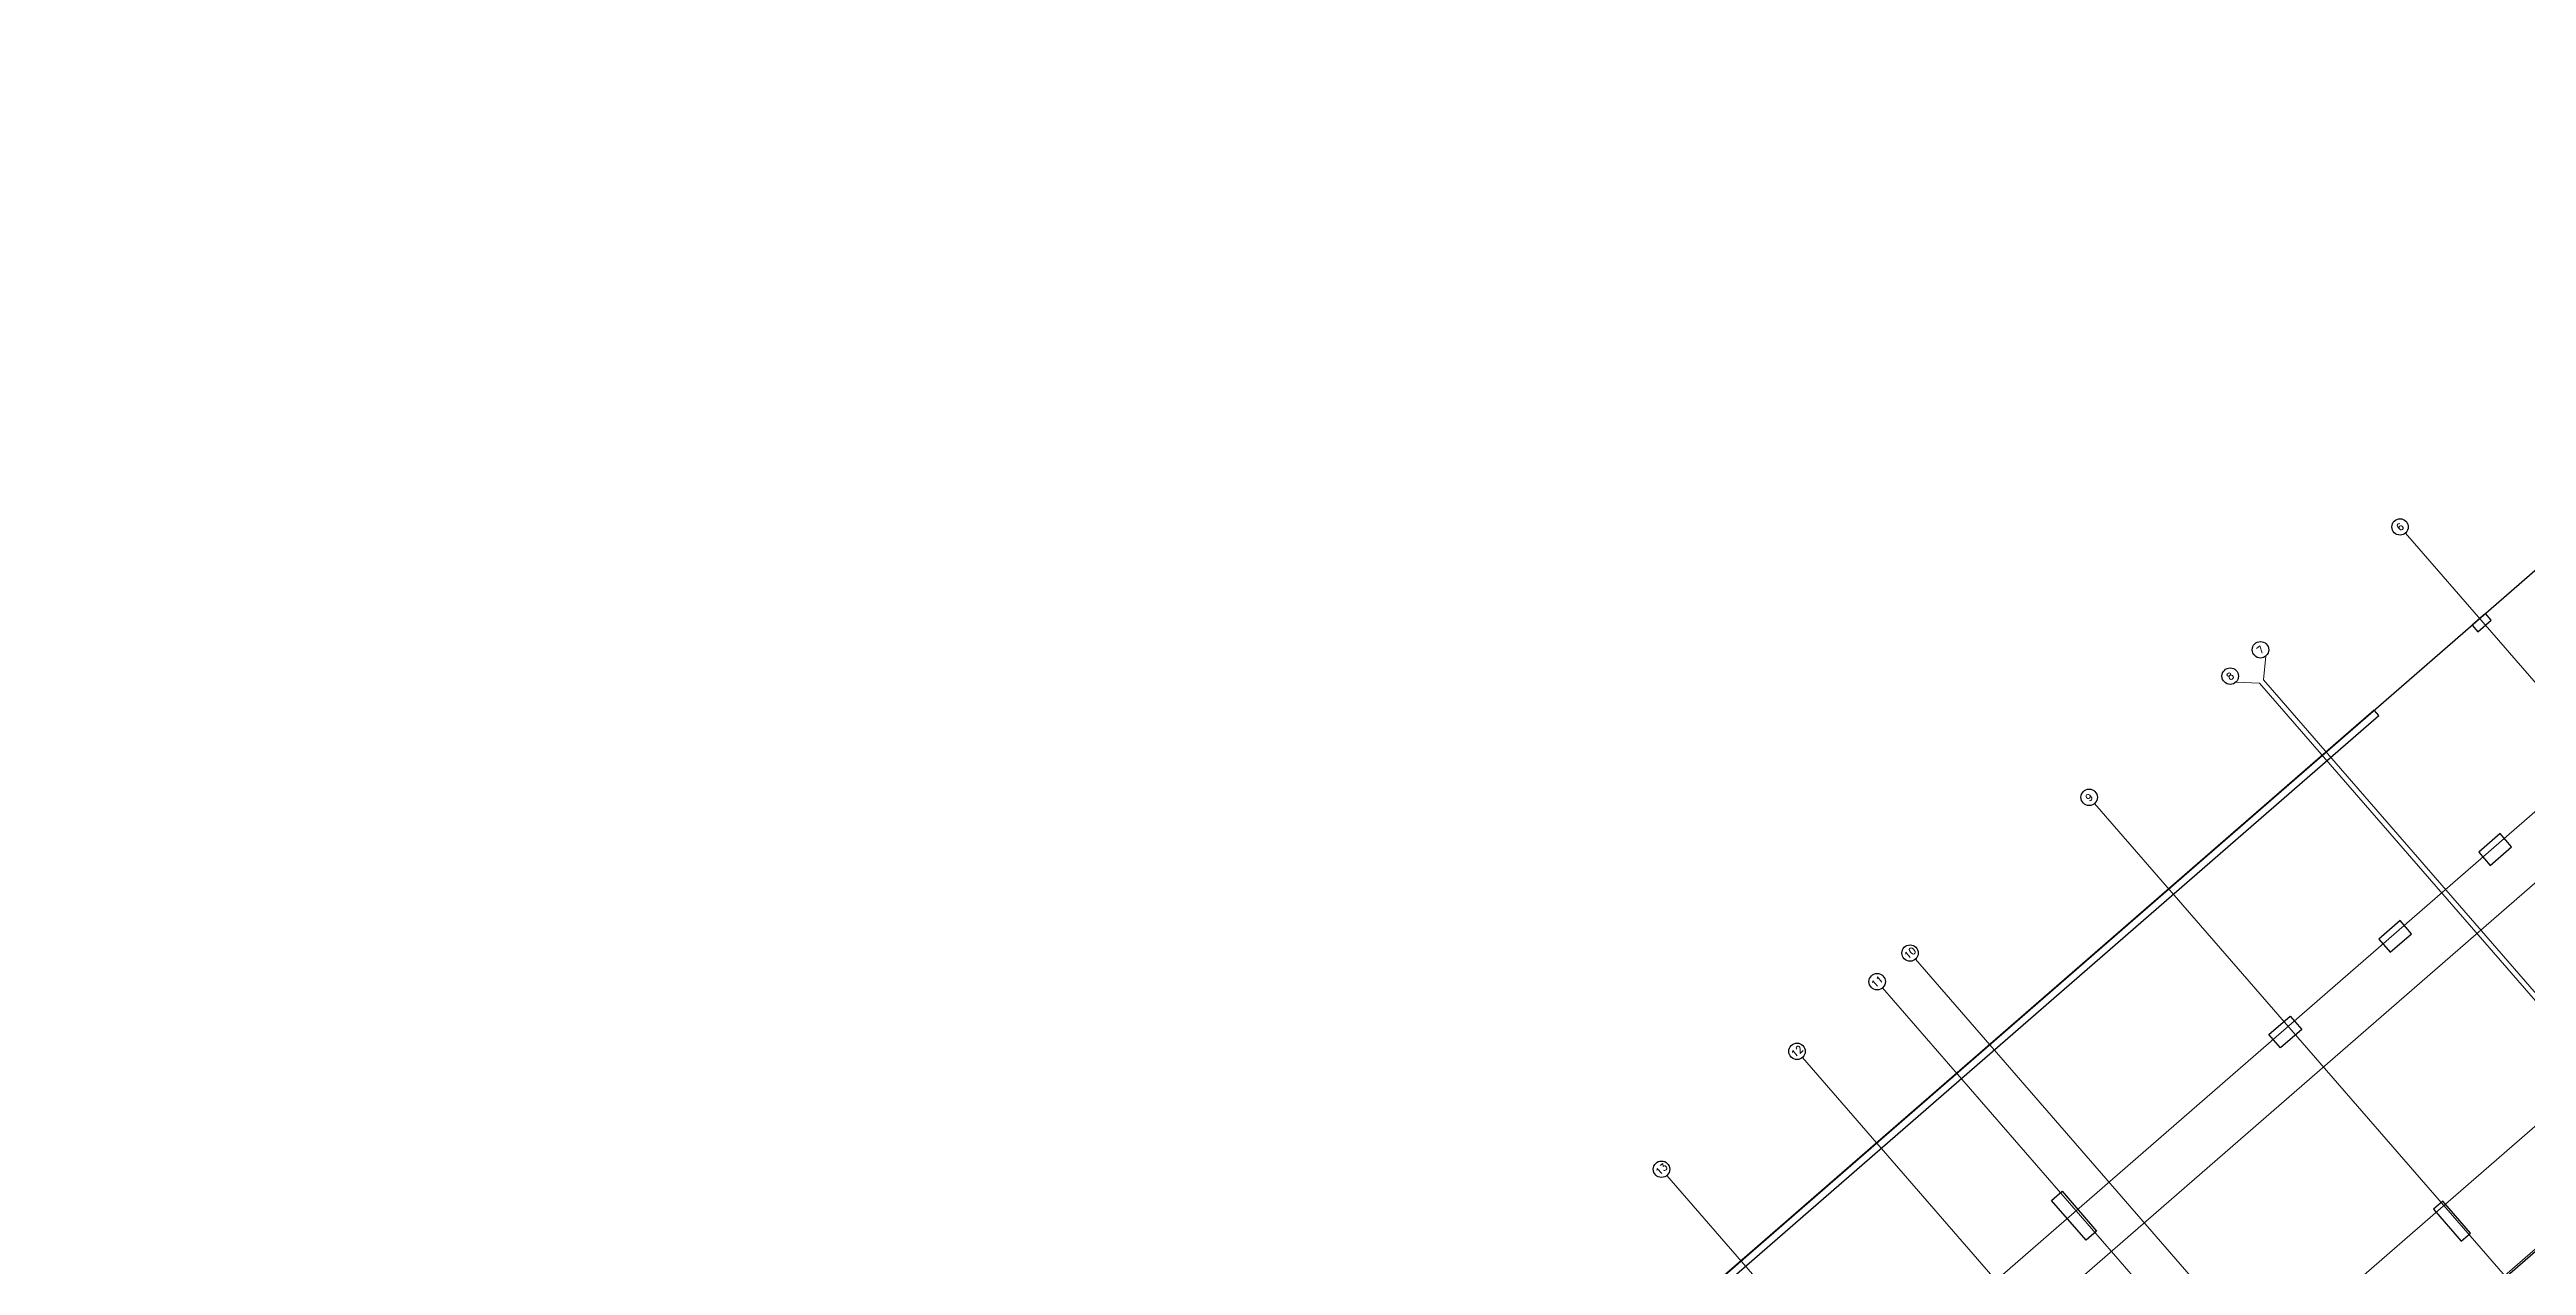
# Model space of a CAD drawing. Header units: metres. Extents: x 375832 to 375947, y 3316003 to 3316108.
# Drawn here: x 375834.6 to 375905.1, y 3316072.2 to 3316106.7 of the extents above; entities that cross this region are included whole.
import ezdxf
from ezdxf.enums import TextEntityAlignment as Align

# ---------------------------------------------------------------- set-up
doc = ezdxf.new("R2010")
doc.units = ezdxf.units.M
for name, color, linetype in [('S-GRID-CIRC', 3, 'Continuous'), ('S-GRID-CIRC-TEXT', 3, 'Continuous'), ('Slab', 3, 'Continuous')]:
    doc.layers.add(name, color=color, linetype=linetype)
doc.styles.add('S-ROMANS', font='romans.shx', dxfattribs={"width": 0.75})

# ---------------------------------------------------------------- blocks, each defined once
blk = doc.blocks.new('S-GRID-CIRC')
at = {"layer": 'S-GRID-CIRC'}
blk.add_circle((0, 0), 0.35, dxfattribs=at)
at = {"layer": 'S-GRID-CIRC-TEXT', "color": 3, "style": 'S-ROMANS', "flags": 8}
blk.add_attdef('GRID-CIRC', text='', height=0.3, dxfattribs=at).set_placement((0, 0), align=Align.MIDDLE)

msp = doc.modelspace()

# ---------------------------------------------------------------- linework, layer by layer
at = {"lineweight": 0, "ltscale": 0.05}
for p, q in [((375834.634, 3316023.608), (375930.268, 3316106.742)), ((375835.638, 3316022.454), (375931.272, 3316105.587)), ((375839.063, 3316018.514), (375934.697, 3316101.648)), ((375840.795, 3316016.522), (375936.429, 3316099.655)), ((375901.656, 3316092.992), (375926.871, 3316063.986)), ((375892.811, 3316085.303), (375918.026, 3316056.297)), ((375887.717, 3316080.875), (375912.932, 3316051.868)), ((375886.781, 3316080.061), (375911.996, 3316051.055)), ((375884.501, 3316078.08), (375909.716, 3316049.074)), ((375880.645, 3316074.728), (375905.86, 3316045.721))]:
    msp.add_line(p, q, dxfattribs=at)
for points in [[(375903.553, 3316090.377), (375903.717, 3316090.188), (375904.094, 3316090.516), (375903.93, 3316090.705)], [(375836.253, 3316031.611), (375900.898, 3316087.805), (375900.767, 3316087.956), (375836.123, 3316031.761)], [(375904.347, 3316084.447), (375903.743, 3316083.922), (375904.071, 3316083.545), (375904.675, 3316084.07)], [(375901.502, 3316081.974), (375900.898, 3316081.449), (375901.226, 3316081.072), (375901.83, 3316081.597)], [(375897.773, 3316078.733), (375898.377, 3316079.258), (375898.705, 3316078.88), (375898.101, 3316078.355)], [(375891.585, 3316074.016), (375891.887, 3316074.278), (375892.871, 3316073.146), (375892.569, 3316072.884)], [(375906.593, 3316073.64), (375901.637, 3316069.332), (375904.091, 3316066.509), (375909.047, 3316070.817)]]:
    msp.add_lwpolyline(points, close=True)
for points in [[(375897.685, 3316089.497), (375897.614, 3316088.816), (375922.173, 3316060.565), (375922.9, 3316060.491)], [(375896.824, 3316088.749), (375897.509, 3316088.725), (375922.068, 3316060.473), (375922.039, 3316059.743)]]:
    msp.add_lwpolyline(points, dxfattribs=at)
at = {"linetype": 'Continuous'}
msp.add_lwpolyline([(375902.72, 3316073.996), (375902.456, 3316073.766), (375903.243, 3316072.861), (375903.507, 3316073.09)], close=True, dxfattribs=at)
at = {"layer": 'Slab'}
msp.add_lwpolyline([(375921.3, 3316104.139), (375938.525, 3316084.324), (375943.21, 3316088.396), (375946.81, 3316084.255), (375899.874, 3316043.454), (375878.224, 3316068.36), (375917.645, 3316102.628), (375921.298, 3316104.141)], dxfattribs=at)

# ---------------------------------------------------------------- block references
at = {"ltscale": 20}
ref = msp.add_blockref('S-GRID-CIRC', (375901.503, 3316093.168), dxfattribs=dict(at, xscale=0.6669999999999998, yscale=0.6669999999999998, zscale=0.6669999999999998, rotation=220.9999999999997))
ref.add_attrib('GRID-CIRC', '6', dxfattribs={"layer": 'S-GRID-CIRC-TEXT', "color": 3, "height": 0.2, "rotation": 41, "style": 'S-ROMANS'}).set_placement((375901.503, 3316093.168), align=Align.MIDDLE)
ref = msp.add_blockref('S-GRID-CIRC', (375897.532, 3316089.674), dxfattribs=dict(at, xscale=0.6669999999999998, yscale=0.6669999999999998, zscale=0.6669999999999998, rotation=220.9999999999997))
ref.add_attrib('GRID-CIRC', '7', dxfattribs={"layer": 'S-GRID-CIRC-TEXT', "color": 3, "height": 0.2, "rotation": 41, "style": 'S-ROMANS'}).set_placement((375897.532, 3316089.674), align=Align.MIDDLE)
ref = msp.add_blockref('S-GRID-CIRC', (375896.671, 3316088.925), dxfattribs=dict(at, xscale=0.6669999999999998, yscale=0.6669999999999998, zscale=0.6669999999999998, rotation=220.9999999999997))
ref.add_attrib('GRID-CIRC', '8', dxfattribs={"layer": 'S-GRID-CIRC-TEXT', "color": 3, "height": 0.2, "rotation": 41, "style": 'S-ROMANS'}).set_placement((375896.671, 3316088.925), align=Align.MIDDLE)
ref = msp.add_blockref('S-GRID-CIRC', (375892.658, 3316085.479), dxfattribs=dict(at, xscale=0.6669999999999998, yscale=0.6669999999999998, zscale=0.6669999999999998, rotation=220.9999999999997))
ref.add_attrib('GRID-CIRC', '9', dxfattribs={"layer": 'S-GRID-CIRC-TEXT', "color": 3, "height": 0.2, "rotation": 41, "style": 'S-ROMANS'}).set_placement((375892.658, 3316085.479), align=Align.MIDDLE)
ref = msp.add_blockref('S-GRID-CIRC', (375887.563, 3316081.051), dxfattribs=dict(at, xscale=0.6669999999999998, yscale=0.6669999999999998, zscale=0.6669999999999998, rotation=220.9999999999997))
ref.add_attrib('GRID-CIRC', '10', dxfattribs={"layer": 'S-GRID-CIRC-TEXT', "color": 3, "height": 0.2001, "rotation": 41, "style": 'S-ROMANS'}).set_placement((375887.563, 3316081.051), align=Align.MIDDLE)
ref = msp.add_blockref('S-GRID-CIRC', (375886.628, 3316080.238), dxfattribs=dict(at, xscale=0.6669999999999998, yscale=0.6669999999999998, zscale=0.6669999999999998, rotation=220.9999999999997))
ref.add_attrib('GRID-CIRC', '11', dxfattribs={"layer": 'S-GRID-CIRC-TEXT', "color": 3, "height": 0.2001, "rotation": 41, "style": 'S-ROMANS'}).set_placement((375886.628, 3316080.238), align=Align.MIDDLE)
ref = msp.add_blockref('S-GRID-CIRC', (375884.348, 3316078.256), dxfattribs=dict(at, xscale=0.6669999999999998, yscale=0.6669999999999998, zscale=0.6669999999999998, rotation=220.9999999999997))
ref.add_attrib('GRID-CIRC', '12', dxfattribs={"layer": 'S-GRID-CIRC-TEXT', "color": 3, "height": 0.2001, "rotation": 41, "style": 'S-ROMANS'}).set_placement((375884.348, 3316078.256), align=Align.MIDDLE)
ref = msp.add_blockref('S-GRID-CIRC', (375880.492, 3316074.904), dxfattribs=dict(at, xscale=0.6669999999999998, yscale=0.6669999999999998, zscale=0.6669999999999998, rotation=220.9999999999997))
ref.add_attrib('GRID-CIRC', '13', dxfattribs={"layer": 'S-GRID-CIRC-TEXT', "color": 3, "height": 0.2001, "rotation": 41, "style": 'S-ROMANS'}).set_placement((375880.492, 3316074.904), align=Align.MIDDLE)

doc.saveas('drawing.dxf')
